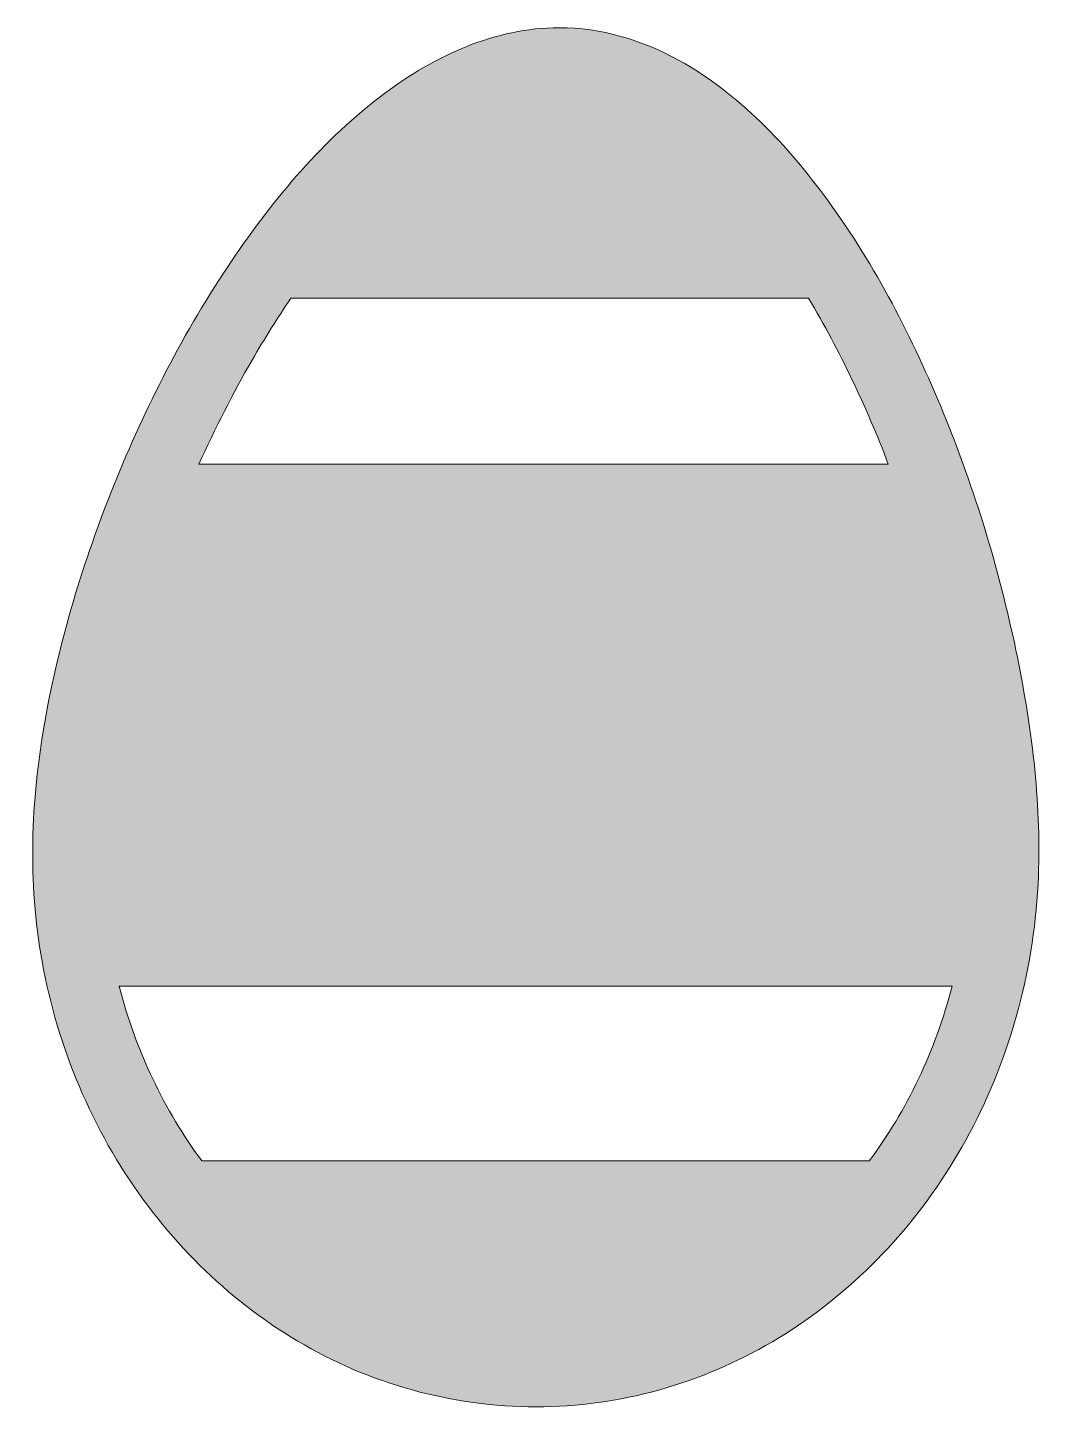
# Model space of a CAD drawing. Header units: inches. Extents: x 0 to 74, y 0 to 102.
import ezdxf

# ---------------------------------------------------------------- set-up
doc = ezdxf.new("R2010")
doc.units = ezdxf.units.IN
doc.header["$MEASUREMENT"] = 0
doc.layers.add('Layer 1', color=7, linetype='Continuous')

msp = doc.modelspace()

# ---------------------------------------------------------------- hatches: boundary and pattern name
at = {"layer": 'Layer 1', "true_color": 0x8bc53f}
h = msp.add_hatch(color=83, dxfattribs=at)
h.dxf.hatch_style = 2
edge = h.paths.add_edge_path()
edge.add_spline(control_points=[(25.91590304256616, 96.74861651227118), (21.43435058057891, 93.39791664331719), (17.76601290788489, 89.01661645995071), (14.64613443644263, 84.40277233132987), (11.1541856525934, 79.23857419894036), (8.294584145061771, 73.64546167863725), (5.972073023680593, 67.86493596393655), (3.715018716519162, 62.24770777523668), (1.940450032066971, 56.40551485135001), (0.8886623804201955, 50.43929848999434), (-0.1403876410239309, 44.6029622284326), (-0.3662136500820577, 38.67291936967205), (0.6929809568580048, 32.82073566887815), (1.839680989123413, 26.48554958105223), (4.382850476334843, 20.40323350184364), (8.191748044827063, 15.20527343369868), (11.80306938724021, 10.27706434204879), (16.54679361565497, 6.168098956791309), (22.0470608126306, 3.482302516490535), (27.58884141020349, 0.7761800128267884), (33.81378444250142, -0.4041097004198059), (39.96104057160696, 0.1223008897263692), (46.04197861262145, 0.6425103079990947), (51.89967446619175, 2.842892794428166), (56.89402939115844, 6.337253145117076), (61.9679660218344, 9.887079533118508), (66.10449217097388, 14.69849988781843), (69.0183539323982, 20.15139702187187), (72.12996417467585, 25.97291937284705), (73.83666447806861, 32.50137531739549), (74.09091252488005, 39.0914984711299), (74.30623099270817, 44.66807453310382), (73.57070310660733, 50.2870252695463), (72.43726669196013, 55.73716632721155), (71.19358722178494, 61.7163017966369), (69.3962809071301, 67.5905341085364), (67.07945419329958, 73.24100746866891), (64.83428546556226, 78.71595321382796), (62.09130044020635, 84.03914250286175), (58.60451929958499, 88.83264836103837), (55.6372585581393, 92.91267494421976), (52.04161240018404, 96.75240611730496), (47.58124727543108, 99.20807017919104), (44.88614907732013, 100.6915282951396), (41.87651366140587, 101.5981051720831), (38.78626301113677, 101.5981051720831), (34.06493190337613, 101.5981051720831), (29.63557263799041, 99.52966984273911), (25.91590304256616, 96.74861651227118)], knot_values=[0, 0, 0, 0, 1, 1, 1, 2, 2, 2, 3, 3, 3, 4, 4, 4, 5, 5, 5, 6, 6, 6, 7, 7, 7, 8, 8, 8, 9, 9, 9, 10, 10, 10, 11, 11, 11, 12, 12, 12, 13, 13, 13, 14, 14, 14, 15, 15, 15, 16, 16, 16, 16], degree=3, periodic=1)
edge = h.paths.add_edge_path()
edge.add_spline(control_points=[(19.02881265800321, 81.67253415926938), (19.02881265800321, 81.67253415926938), (57.15757919578005, 81.67253415926938), (57.15757919578005, 81.67253415926938), (59.48508570561484, 77.79180634990969), (61.41020506277245, 73.67371146161629), (63.03594562226185, 69.4536417469595), (63.03594562226185, 69.4536417469595), (12.25075954554842, 69.4536417469595), (12.25075954554842, 69.4536417469595), (13.43828395931404, 72.08328313085072), (14.74897053667734, 74.6569417131066), (16.16748860272896, 77.11157224634711), (17.09163546664723, 78.7111300801486), (18.04868299244963, 80.23317326553199), (19.02881265800321, 81.67253415926938)], knot_values=[0, 0, 0, 0, 1, 1, 1, 2, 2, 2, 3, 3, 3, 4, 4, 4, 5, 5, 5, 5], degree=3, periodic=1)
edge = h.paths.add_edge_path()
edge.add_spline(control_points=[(12.46607801337654, 18.11224500415249), (9.701388886463542, 21.84535047196922), (7.601603188203766, 26.21545409500864), (6.372220864292362, 30.99380153305016), (6.372220864292362, 30.99380153305016), (67.7291992018177, 30.99380153305016), (67.7291992018177, 30.99380153305016), (66.49930011358352, 26.21545409500864), (64.39985892487226, 21.84535047196922), (61.63551430750779, 18.11224500415249), (61.63551430750779, 18.11224500415249), (12.46607801337654, 18.11224500415249), (12.46607801337654, 18.11224500415249)], knot_values=[0, 0, 0, 0, 1, 1, 1, 2, 2, 2, 3, 3, 3, 4, 4, 4, 4], degree=3, periodic=1)
at = {"layer": 'Layer 1', "true_color": 0x000000}
h = msp.add_hatch(color=18, dxfattribs=at)
h.dxf.hatch_style = 2
edge = h.paths.add_edge_path()
edge.add_spline(control_points=[(22.70800238147578, 42.80358885648661), (22.70938041966988, 42.79979925145283), (22.70938041966988, 42.79979925145283), (22.70800238147578, 42.80358885648661), (22.70800238147578, 42.80358885648661), (22.70800238147578, 42.80358885648661), (22.70800238147578, 42.80358885648661)], knot_values=[0, 0, 0, 0, 1, 1, 1, 2, 2, 2, 2], degree=3, periodic=1)

# ---------------------------------------------------------------- linework, layer by layer
at = {"layer": 'Layer 1', "lineweight": 0}
for points, knots in [([(25.91590304256616, 96.74861651227118), (21.43435058057891, 93.39791664331719), (17.76601290788489, 89.01661645995071), (14.64613443644263, 84.40277233132987), (11.1541856525934, 79.23857419894036), (8.294584145061771, 73.64546167863725), (5.972073023680593, 67.86493596393655), (3.715018716519162, 62.24770777523668), (1.940450032066971, 56.40551485135001), (0.8886623804201955, 50.43929848999434), (-0.1403876410239309, 44.6029622284326), (-0.3662136500820577, 38.67291936967205), (0.6929809568580048, 32.82073566887815), (1.839680989123413, 26.48554958105223), (4.382850476334843, 20.40323350184364), (8.191748044827063, 15.20527343369868), (11.80306938724021, 10.27706434204879), (16.54679361565497, 6.168098956791309), (22.0470608126306, 3.482302516490535), (27.58884141020349, 0.7761800128267884), (33.81378444250142, -0.4041097004198059), (39.96104057160696, 0.1223008897263692), (46.04197861262145, 0.6425103079990947), (51.89967446619175, 2.842892794428166), (56.89402939115844, 6.337253145117076), (61.9679660218344, 9.887079533118508), (66.10449217097388, 14.69849988781843), (69.0183539323982, 20.15139702187187), (72.12996417467585, 25.97291937284705), (73.83666447806861, 32.50137531739549), (74.09091252488005, 39.0914984711299), (74.30623099270817, 44.66807453310382), (73.57070310660733, 50.2870252695463), (72.43726669196013, 55.73716632721155), (71.19358722178494, 61.7163017966369), (69.3962809071301, 67.5905341085364), (67.07945419329958, 73.24100746866891), (64.83428546556226, 78.71595321382796), (62.09130044020635, 84.03914250286175), (58.60451929958499, 88.83264836103837), (55.6372585581393, 92.91267494421976), (52.04161240018404, 96.75240611730496), (47.58124727543108, 99.20807017919104), (44.88614907732013, 100.6915282951396), (41.87651366140587, 101.5981051720831), (38.78626301113677, 101.5981051720831), (34.06493190337613, 101.5981051720831), (29.63557263799041, 99.52966984273911), (25.91590304256616, 96.74861651227118)], [0, 0, 0, 0, 1, 1, 1, 2, 2, 2, 3, 3, 3, 4, 4, 4, 5, 5, 5, 6, 6, 6, 7, 7, 7, 8, 8, 8, 9, 9, 9, 10, 10, 10, 11, 11, 11, 12, 12, 12, 13, 13, 13, 14, 14, 14, 15, 15, 15, 16, 16, 16, 16]), ([(19.02881265800321, 81.67253415926938), (19.02881265800321, 81.67253415926938), (57.15757919578005, 81.67253415926938), (57.15757919578005, 81.67253415926938), (59.48508570561484, 77.79180634990969), (61.41020506277245, 73.67371146161629), (63.03594562226185, 69.4536417469595), (63.03594562226185, 69.4536417469595), (12.25075954554842, 69.4536417469595), (12.25075954554842, 69.4536417469595), (13.43828395931404, 72.08328313085072), (14.74897053667734, 74.6569417131066), (16.16748860272896, 77.11157224634711), (17.09163546664723, 78.7111300801486), (18.04868299244963, 80.23317326553199), (19.02881265800321, 81.67253415926938)], [0, 0, 0, 0, 1, 1, 1, 2, 2, 2, 3, 3, 3, 4, 4, 4, 5, 5, 5, 5]), ([(22.70800238147578, 42.80358885648661), (22.70938041966988, 42.79979925145283), (22.70938041966988, 42.79979925145283), (22.70800238147578, 42.80358885648661), (22.70800238147578, 42.80358885648661), (22.70800238147578, 42.80358885648661), (22.70800238147578, 42.80358885648661)], [0, 0, 0, 0, 1, 1, 1, 2, 2, 2, 2]), ([(12.46607801337654, 18.11224500415249), (9.701388886463542, 21.84535047196922), (7.601603188203766, 26.21545409500864), (6.372220864292362, 30.99380153305016), (6.372220864292362, 30.99380153305016), (67.7291992018177, 30.99380153305016), (67.7291992018177, 30.99380153305016), (66.49930011358352, 26.21545409500864), (64.39985892487226, 21.84535047196922), (61.63551430750779, 18.11224500415249), (61.63551430750779, 18.11224500415249), (12.46607801337654, 18.11224500415249), (12.46607801337654, 18.11224500415249)], [0, 0, 0, 0, 1, 1, 1, 2, 2, 2, 3, 3, 3, 4, 4, 4, 4])]:
    msp.add_open_spline(points, degree=3, knots=knots, dxfattribs=at)

doc.saveas('drawing.dxf')
